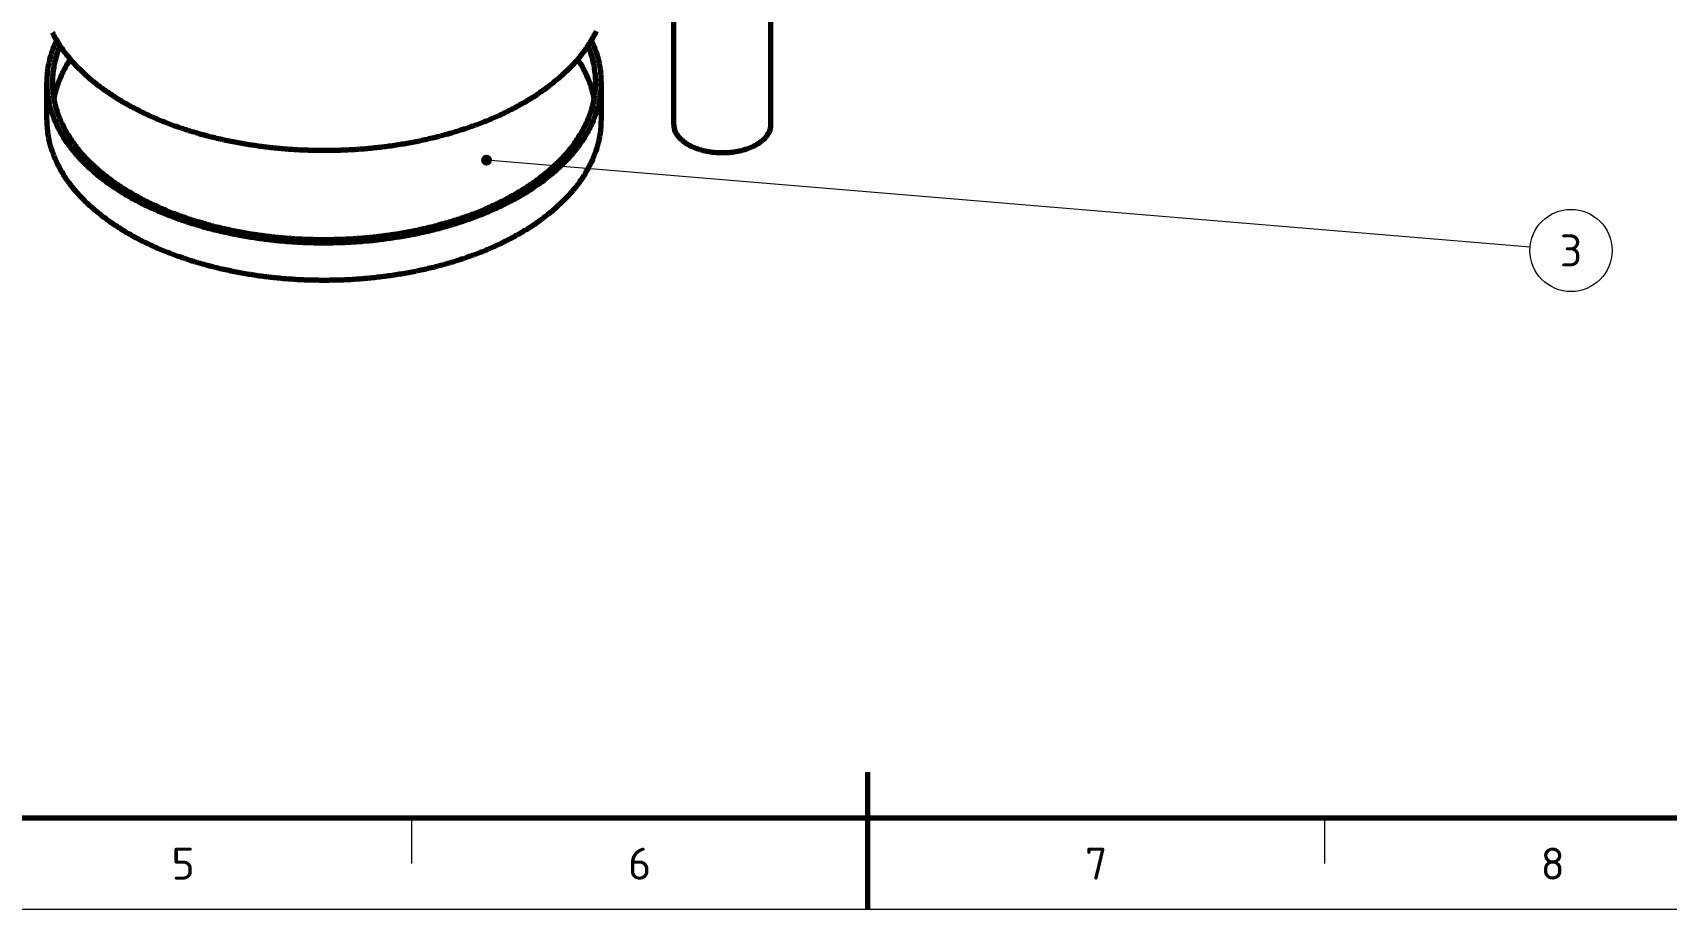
# Model space of a CAD drawing. Header units: millimetres. Extents: x 0 to 594, y 0 to 420.
# Drawn here: x 205.5 to 384.4, y 0 to 96 of the extents above; entities that cross this region are included whole.
import ezdxf
from ezdxf.enums import TextEntityAlignment as Align

# ---------------------------------------------------------------- set-up
doc = ezdxf.new("R2010")
doc.units = ezdxf.units.MM
for name, color, linetype, lineweight in [('01-VISIBLE', 7, 'CONTINUOUS', 70), ('06-TEXTO', 7, 'CONTINUOUS', 25), ('07-RECUADRO', 7, 'CONTINUOUS', 70), ('08-FINA', 5, 'CONTINUOUS', 18)]:
    doc.layers.add(name, color=color, linetype=linetype, lineweight=lineweight)
doc.styles.add('ISO3098', font='isocpeur.ttf')

msp = doc.modelspace()

# ---------------------------------------------------------------- hatches: boundary and pattern name
at = {"layer": '08-FINA'}
h = msp.add_hatch(color=7, dxfattribs=at)
h.dxf.hatch_style = 1
edge = h.paths.add_edge_path()
edge.add_arc((255.23, 82.01), 0.6, 0, 360)

# ---------------------------------------------------------------- linework, layer by layer
at = {"layer": '01-VISIBLE'}
for p, q in [((275.73, 85.9), (275.73, 199.37)), ((286.38, 85.9), (286.38, 199.37)), ((207.06, 86.42), (207.06, 90.5)), ((267.81, 86.42), (267.81, 90.5))]:
    msp.add_line(p, q, dxfattribs=at)
for points in [[(208.13, 95.13), (208.05, 94.94), (207.96, 94.75), (207.88, 94.56), (207.8, 94.37), (207.73, 94.17), (207.66, 93.98), (207.59, 93.78), (207.53, 93.58), (207.47, 93.38), (207.41, 93.18), (207.36, 92.98), (207.31, 92.77), (207.27, 92.57), (207.23, 92.37), (207.19, 92.16), (207.16, 91.95), (207.13, 91.75), (207.11, 91.54), (207.09, 91.33), (207.07, 91.13), (207.06, 90.92), (207.06, 90.71), (207.06, 90.5)], [(207.67, 95.98), (207.76, 95.8), (207.85, 95.62), (207.95, 95.45), (208.05, 95.27), (208.15, 95.1), (208.26, 94.93), (208.36, 94.76), (208.47, 94.59), (208.59, 94.43), (208.7, 94.26), (208.82, 94.1), (208.93, 93.94), (209.05, 93.78), (209.18, 93.62), (209.3, 93.46), (209.43, 93.31), (209.56, 93.15), (209.69, 93), (209.82, 92.85), (209.95, 92.7), (210.09, 92.55), (210.22, 92.4), (210.36, 92.26), (210.5, 92.12), (210.64, 91.98), (210.79, 91.84), (210.93, 91.7), (211.08, 91.56), (211.22, 91.42), (211.37, 91.29), (211.52, 91.16), (211.67, 91.02), (211.82, 90.89), (211.98, 90.77), (212.13, 90.64), (212.29, 90.51), (212.45, 90.39), (212.6, 90.27), (212.76, 90.14), (212.92, 90.02), (213.08, 89.9), (213.25, 89.79), (213.41, 89.67), (213.57, 89.56), (213.74, 89.44), (213.9, 89.33), (214.07, 89.22), (214.24, 89.11), (214.41, 89), (214.57, 88.89), (214.74, 88.79), (214.92, 88.68), (215.09, 88.58), (215.26, 88.47), (215.43, 88.37), (215.6, 88.27), (215.78, 88.17), (215.95, 88.08), (216.13, 87.98), (216.31, 87.88), (216.48, 87.79), (216.66, 87.7), (216.84, 87.61), (217.02, 87.51), (217.19, 87.42), (217.37, 87.34), (217.55, 87.25), (217.74, 87.16), (217.92, 87.08), (218.1, 86.99), (218.28, 86.91), (218.46, 86.83), (218.65, 86.75), (218.83, 86.67), (219.01, 86.59), (219.2, 86.51), (219.38, 86.43), (219.57, 86.36), (219.75, 86.28), (219.94, 86.21), (220.13, 86.13), (220.31, 86.06), (220.5, 85.99), (220.69, 85.92), (220.88, 85.85), (221.06, 85.78), (221.25, 85.72), (221.44, 85.65), (221.63, 85.58), (221.82, 85.52), (222.01, 85.46), (222.2, 85.39), (222.39, 85.33), (222.58, 85.27), (222.77, 85.21), (222.96, 85.15), (223.16, 85.1), (223.35, 85.04), (223.54, 84.98), (223.73, 84.93), (223.93, 84.87), (224.12, 84.82), (224.31, 84.77), (224.51, 84.72), (224.7, 84.66), (224.89, 84.61), (225.09, 84.57), (225.28, 84.52), (225.48, 84.47), (225.67, 84.42), (225.87, 84.38), (226.06, 84.33), (226.26, 84.29), (226.45, 84.25), (226.65, 84.2), (226.84, 84.16), (227.04, 84.12), (227.24, 84.08), (227.43, 84.04), (227.63, 84), (227.83, 83.97), (228.02, 83.93), (228.22, 83.89), (228.42, 83.86), (228.61, 83.82), (228.81, 83.79), (229.01, 83.76), (229.21, 83.73), (229.41, 83.7), (229.6, 83.67), (229.8, 83.64), (230, 83.61), (230.2, 83.58), (230.4, 83.55), (230.59, 83.53), (230.79, 83.5), (230.99, 83.48), (231.19, 83.45), (231.39, 83.43), (231.59, 83.41), (231.79, 83.38), (231.99, 83.36), (232.19, 83.34), (232.39, 83.32), (232.59, 83.31), (232.78, 83.29), (232.98, 83.27), (233.18, 83.25), (233.38, 83.24), (233.58, 83.22), (233.78, 83.21), (233.98, 83.2), (234.18, 83.18), (234.38, 83.17), (234.58, 83.16), (234.78, 83.15), (234.98, 83.14), (235.18, 83.13), (235.38, 83.12), (235.58, 83.12), (235.78, 83.11), (235.98, 83.11), (236.18, 83.1), (236.38, 83.1), (236.58, 83.09), (236.78, 83.09), (236.98, 83.09), (237.18, 83.09), (237.38, 83.09), (237.59, 83.09), (237.79, 83.09), (237.99, 83.09), (238.19, 83.09), (238.39, 83.09), (238.59, 83.1), (238.79, 83.1), (238.99, 83.11), (239.19, 83.11), (239.39, 83.12), (239.59, 83.13), (239.79, 83.14), (239.99, 83.15), (240.19, 83.16), (240.39, 83.17), (240.59, 83.18), (240.79, 83.19), (240.99, 83.2), (241.19, 83.22), (241.39, 83.23), (241.59, 83.25), (241.79, 83.26), (241.99, 83.28), (242.18, 83.3), (242.38, 83.32), (242.58, 83.33), (242.78, 83.35), (242.98, 83.38), (243.18, 83.4), (243.38, 83.42), (243.58, 83.44), (243.78, 83.47), (243.98, 83.49), (244.18, 83.51), (244.37, 83.54), (244.57, 83.57), (244.77, 83.59), (244.97, 83.62), (245.17, 83.65), (245.37, 83.68), (245.56, 83.71), (245.76, 83.74), (245.96, 83.78), (246.16, 83.81), (246.35, 83.84), (246.55, 83.88), (246.75, 83.91), (246.94, 83.95), (247.14, 83.99), (247.34, 84.02), (247.53, 84.06), (247.73, 84.1), (247.93, 84.14), (248.12, 84.18), (248.32, 84.23), (248.51, 84.27), (248.71, 84.31), (248.91, 84.36), (249.1, 84.4), (249.3, 84.45), (249.49, 84.5), (249.68, 84.54), (249.88, 84.59), (250.07, 84.64), (250.27, 84.69), (250.46, 84.74), (250.65, 84.8), (250.85, 84.85), (251.04, 84.9), (251.23, 84.96), (251.42, 85.01), (251.62, 85.07), (251.81, 85.13), (252, 85.19), (252.19, 85.25), (252.38, 85.31), (252.57, 85.37), (252.76, 85.43), (252.95, 85.49), (253.14, 85.56), (253.33, 85.62), (253.52, 85.69), (253.71, 85.75), (253.9, 85.82), (254.09, 85.89), (254.28, 85.96), (254.46, 86.03), (254.65, 86.1), (254.84, 86.17), (255.02, 86.25), (255.21, 86.32), (255.39, 86.4), (255.58, 86.47), (255.76, 86.55), (255.95, 86.63), (256.13, 86.71), (256.31, 86.79), (256.5, 86.87), (256.68, 86.95), (256.86, 87.04), (257.04, 87.12), (257.22, 87.21), (257.4, 87.3), (257.58, 87.38), (257.76, 87.47), (257.94, 87.56), (258.12, 87.66), (258.3, 87.75), (258.47, 87.84), (258.65, 87.94), (258.83, 88.03), (259, 88.13), (259.18, 88.23), (259.35, 88.33)], [(259.35, 88.33), (259.52, 88.43), (259.7, 88.53), (259.87, 88.64), (260.04, 88.74), (260.21, 88.85), (260.38, 88.95), (260.55, 89.06), (260.72, 89.17), (260.89, 89.28), (261.06, 89.4), (261.22, 89.51), (261.39, 89.63), (261.55, 89.74), (261.72, 89.86), (261.88, 89.98), (262.04, 90.1), (262.2, 90.22), (262.36, 90.34), (262.52, 90.47), (262.67, 90.6), (262.83, 90.72), (262.98, 90.85), (263.14, 90.98), (263.29, 91.11), (263.44, 91.25), (263.59, 91.38), (263.74, 91.52), (263.89, 91.66), (264.03, 91.79), (264.18, 91.94), (264.32, 92.08), (264.46, 92.22), (264.6, 92.37), (264.74, 92.51), (264.87, 92.66), (265.01, 92.81), (265.14, 92.96), (265.27, 93.11), (265.4, 93.27), (265.53, 93.43), (265.66, 93.58), (265.78, 93.74), (265.9, 93.9), (266.02, 94.06), (266.14, 94.23), (266.25, 94.39), (266.36, 94.56), (266.48, 94.73), (266.58, 94.9), (266.69, 95.07), (266.79, 95.24), (266.89, 95.42), (266.99, 95.59), (267.09, 95.77), (267.18, 95.95), (267.27, 96.13)], [(267.81, 90.5), (267.8, 90.71), (267.8, 90.92), (267.79, 91.13), (267.77, 91.33), (267.75, 91.54), (267.73, 91.75), (267.7, 91.95), (267.67, 92.16), (267.63, 92.37), (267.59, 92.57), (267.55, 92.77), (267.5, 92.98), (267.45, 93.18), (267.39, 93.38), (267.33, 93.58), (267.27, 93.78), (267.2, 93.98), (267.13, 94.17), (267.06, 94.37), (266.98, 94.56), (266.9, 94.75), (266.81, 94.94), (266.73, 95.13)], [(208.51, 94.53), (208.43, 94.34), (208.36, 94.15), (208.29, 93.95), (208.22, 93.76), (208.16, 93.56), (208.1, 93.36), (208.04, 93.16), (207.99, 92.96), (207.94, 92.76), (207.89, 92.56), (207.85, 92.36), (207.82, 92.15), (207.79, 91.95), (207.76, 91.74), (207.73, 91.54), (207.71, 91.33), (207.7, 91.12), (207.69, 90.91), (207.68, 90.71), (207.68, 90.5)], [(209.64, 93.06), (209.53, 92.88), (209.42, 92.71), (209.31, 92.53), (209.2, 92.36), (209.1, 92.18), (209, 92), (208.91, 91.81), (208.82, 91.63), (208.73, 91.45), (208.64, 91.26), (208.56, 91.07), (208.48, 90.88), (208.4, 90.69), (208.33, 90.5), (208.26, 90.3), (208.19, 90.11), (208.13, 89.91), (208.07, 89.72), (208.02, 89.52), (207.97, 89.32), (207.92, 89.12), (207.88, 88.92), (207.84, 88.71)], [(267.02, 88.71), (266.98, 88.92), (266.94, 89.12), (266.89, 89.32), (266.84, 89.52), (266.79, 89.72), (266.73, 89.91), (266.67, 90.11), (266.6, 90.3), (266.53, 90.5), (266.46, 90.69), (266.38, 90.88), (266.3, 91.07), (266.22, 91.26), (266.13, 91.45), (266.04, 91.63), (265.95, 91.81), (265.86, 92), (265.76, 92.18), (265.66, 92.36), (265.55, 92.53), (265.44, 92.71), (265.33, 92.88), (265.22, 93.06)], [(267.18, 90.5), (267.18, 90.71), (267.17, 90.91), (267.16, 91.12), (267.15, 91.33), (267.13, 91.54), (267.1, 91.74), (267.07, 91.95), (267.04, 92.15), (267.01, 92.36), (266.97, 92.56), (266.92, 92.76), (266.87, 92.96), (266.82, 93.16), (266.76, 93.36), (266.7, 93.56), (266.64, 93.76), (266.57, 93.95), (266.5, 94.15), (266.43, 94.34), (266.35, 94.53)], [(207.06, 90.5), (207.06, 90.3), (207.06, 90.1), (207.07, 89.9), (207.09, 89.7), (207.1, 89.5), (207.13, 89.3), (207.15, 89.1), (207.18, 88.91), (207.21, 88.71), (207.25, 88.51), (207.29, 88.32), (207.34, 88.12), (207.38, 87.93), (207.44, 87.73), (207.49, 87.54), (207.55, 87.35), (207.61, 87.16), (207.68, 86.97), (207.75, 86.78), (207.82, 86.6), (207.89, 86.41), (207.97, 86.23), (208.05, 86.04), (208.14, 85.86), (208.22, 85.68), (208.31, 85.5), (208.41, 85.33), (208.5, 85.15), (208.6, 84.98), (208.7, 84.8), (208.81, 84.63), (208.91, 84.46), (209.02, 84.29), (209.13, 84.13), (209.24, 83.96), (209.36, 83.8), (209.48, 83.64), (209.6, 83.48), (209.72, 83.32), (209.84, 83.16), (209.97, 83.01), (210.1, 82.85), (210.23, 82.7), (210.36, 82.55), (210.49, 82.4), (210.63, 82.25), (210.76, 82.1), (210.9, 81.96), (211.04, 81.82), (211.18, 81.68), (211.32, 81.53), (211.47, 81.4), (211.61, 81.26), (211.76, 81.12), (211.91, 80.99), (212.06, 80.86), (212.21, 80.73), (212.36, 80.6), (212.52, 80.47), (212.67, 80.34), (212.83, 80.22), (212.98, 80.09), (213.14, 79.97), (213.3, 79.85), (213.46, 79.73), (213.62, 79.61), (213.79, 79.49), (213.95, 79.38), (214.11, 79.26), (214.28, 79.15), (214.44, 79.04), (214.61, 78.93), (214.78, 78.82), (214.95, 78.71), (215.12, 78.6), (215.29, 78.5), (215.46, 78.39), (215.63, 78.29), (215.8, 78.19), (215.97, 78.09), (216.15, 77.99), (216.32, 77.89), (216.5, 77.79), (216.67, 77.7), (216.85, 77.6), (217.03, 77.51), (217.2, 77.42), (217.38, 77.33), (217.56, 77.24), (217.74, 77.15), (217.92, 77.06), (218.1, 76.97), (218.28, 76.89), (218.46, 76.8), (218.64, 76.72), (218.83, 76.64), (219.01, 76.56), (219.19, 76.48), (219.38, 76.4), (219.56, 76.32), (219.75, 76.24), (219.93, 76.17), (220.12, 76.09), (220.3, 76.02), (220.49, 75.94), (220.68, 75.87), (220.86, 75.8), (221.05, 75.73), (221.24, 75.66), (221.43, 75.59), (221.62, 75.53), (221.8, 75.46), (221.99, 75.4), (222.18, 75.33), (222.37, 75.27), (222.56, 75.21), (222.75, 75.15), (222.94, 75.09), (223.14, 75.03), (223.33, 74.97), (223.52, 74.91), (223.71, 74.85), (223.9, 74.8), (224.1, 74.74), (224.29, 74.69), (224.48, 74.64), (224.67, 74.58), (224.87, 74.53), (225.06, 74.48), (225.26, 74.43), (225.45, 74.39), (225.64, 74.34), (225.84, 74.29), (226.03, 74.24), (226.23, 74.2), (226.42, 74.16), (226.62, 74.11), (226.81, 74.07), (227.01, 74.03), (227.21, 73.99), (227.4, 73.95), (227.6, 73.91), (227.79, 73.87), (227.99, 73.83), (228.19, 73.79), (228.38, 73.76), (228.58, 73.72), (228.78, 73.69), (228.98, 73.66), (229.17, 73.62), (229.37, 73.59), (229.57, 73.56), (229.77, 73.53), (229.96, 73.5), (230.16, 73.47), (230.36, 73.44), (230.56, 73.42), (230.76, 73.39), (230.96, 73.37), (231.15, 73.34), (231.35, 73.32), (231.55, 73.29), (231.75, 73.27), (231.95, 73.25), (232.15, 73.23), (232.35, 73.21), (232.55, 73.19), (232.75, 73.17), (232.95, 73.16), (233.15, 73.14), (233.34, 73.12), (233.54, 73.11), (233.74, 73.09), (233.94, 73.08), (234.14, 73.07), (234.34, 73.05), (234.54, 73.04), (234.74, 73.03), (234.94, 73.02), (235.14, 73.01), (235.34, 73), (235.54, 73), (235.74, 72.99), (235.94, 72.98), (236.14, 72.98), (236.34, 72.97), (236.54, 72.97), (236.74, 72.97), (236.94, 72.97), (237.14, 72.96), (237.34, 72.96), (237.54, 72.96), (237.74, 72.96), (237.94, 72.97), (238.14, 72.97), (238.34, 72.97), (238.54, 72.98), (238.74, 72.98), (238.94, 72.99), (239.14, 72.99), (239.34, 73), (239.54, 73.01), (239.74, 73.01), (239.94, 73.02), (240.14, 73.03), (240.34, 73.04), (240.54, 73.06), (240.74, 73.07), (240.94, 73.08), (241.14, 73.09), (241.34, 73.11), (241.54, 73.12), (241.74, 73.14), (241.94, 73.16), (242.14, 73.18), (242.34, 73.19), (242.54, 73.21), (242.74, 73.23), (242.94, 73.25), (243.13, 73.28), (243.33, 73.3), (243.53, 73.32), (243.73, 73.34), (243.93, 73.37), (244.13, 73.4), (244.33, 73.42), (244.52, 73.45), (244.72, 73.48), (244.92, 73.51), (245.12, 73.53), (245.32, 73.56), (245.51, 73.6), (245.71, 73.63), (245.91, 73.66), (246.11, 73.69), (246.3, 73.73), (246.5, 73.76), (246.7, 73.8), (246.89, 73.84), (247.09, 73.87), (247.29, 73.91), (247.48, 73.95), (247.68, 73.99), (247.88, 74.03), (248.07, 74.07), (248.27, 74.12), (248.46, 74.16), (248.66, 74.21), (248.85, 74.25), (249.05, 74.3), (249.24, 74.34), (249.44, 74.39), (249.63, 74.44), (249.82, 74.49), (250.02, 74.54), (250.21, 74.59), (250.4, 74.64), (250.6, 74.7), (250.79, 74.75), (250.98, 74.81), (251.17, 74.86), (251.37, 74.92), (251.56, 74.98), (251.75, 75.03), (251.94, 75.09), (252.13, 75.15), (252.32, 75.22), (252.51, 75.28), (252.7, 75.34), (252.89, 75.41), (253.08, 75.47), (253.27, 75.54), (253.46, 75.6), (253.65, 75.67), (253.83, 75.74), (254.02, 75.81), (254.21, 75.88), (254.39, 75.95), (254.58, 76.03), (254.77, 76.1), (254.95, 76.18), (255.14, 76.25), (255.32, 76.33), (255.51, 76.41), (255.69, 76.49), (255.87, 76.57), (256.06, 76.65), (256.24, 76.73), (256.42, 76.81), (256.6, 76.9), (256.78, 76.98), (256.96, 77.07), (257.14, 77.16), (257.32, 77.25), (257.5, 77.34), (257.68, 77.43), (257.86, 77.52), (258.03, 77.61), (258.21, 77.71), (258.39, 77.81), (258.56, 77.9), (258.73, 78), (258.91, 78.1)], [(207.68, 90.5), (207.68, 90.3), (207.69, 90.1), (207.7, 89.9), (207.71, 89.7), (207.73, 89.5), (207.75, 89.3), (207.78, 89.1), (207.81, 88.9), (207.84, 88.7), (207.88, 88.51), (207.92, 88.31), (207.97, 88.12), (208.02, 87.92), (208.07, 87.73), (208.13, 87.54), (208.19, 87.34), (208.25, 87.15), (208.32, 86.96), (208.39, 86.78), (208.46, 86.59), (208.54, 86.4), (208.62, 86.22), (208.7, 86.04), (208.79, 85.86), (208.88, 85.68), (208.97, 85.5), (209.06, 85.32), (209.16, 85.15), (209.26, 84.97), (209.37, 84.8), (209.47, 84.63), (209.58, 84.46), (209.69, 84.29), (209.8, 84.13), (209.92, 83.96), (210.04, 83.8), (210.16, 83.64), (210.28, 83.48), (210.4, 83.32), (210.53, 83.17), (210.66, 83.01), (210.79, 82.86), (210.92, 82.71), (211.05, 82.56), (211.19, 82.41), (211.32, 82.26), (211.46, 82.12), (211.6, 81.98), (211.74, 81.83), (211.89, 81.69), (212.03, 81.56), (212.18, 81.42), (212.33, 81.28), (212.48, 81.15), (212.63, 81.02), (212.78, 80.89), (212.93, 80.76), (213.09, 80.63), (213.24, 80.5), (213.4, 80.38), (213.56, 80.25), (213.72, 80.13), (213.88, 80.01), (214.04, 79.89), (214.2, 79.77), (214.36, 79.65), (214.53, 79.54), (214.69, 79.42), (214.86, 79.31), (215.02, 79.2), (215.19, 79.09), (215.36, 78.98), (215.53, 78.88), (215.7, 78.77), (215.87, 78.66), (216.04, 78.56), (216.22, 78.46), (216.39, 78.36), (216.56, 78.26), (216.74, 78.16), (216.91, 78.06), (217.09, 77.97), (217.27, 77.87), (217.44, 77.78), (217.62, 77.69), (217.8, 77.59), (217.98, 77.5), (218.16, 77.41), (218.34, 77.33), (218.52, 77.24), (218.7, 77.15), (218.88, 77.07), (219.07, 76.99), (219.25, 76.9), (219.43, 76.82), (219.62, 76.74), (219.8, 76.66), (219.99, 76.59), (220.17, 76.51), (220.36, 76.43), (220.54, 76.36), (220.73, 76.29), (220.92, 76.21), (221.11, 76.14), (221.29, 76.07), (221.48, 76), (221.67, 75.93), (221.86, 75.86), (222.05, 75.8), (222.24, 75.73), (222.43, 75.67), (222.62, 75.6), (222.81, 75.54), (223, 75.48), (223.19, 75.42), (223.38, 75.36), (223.57, 75.3), (223.77, 75.24), (223.96, 75.19), (224.15, 75.13), (224.34, 75.08), (224.54, 75.02), (224.73, 74.97), (224.92, 74.92), (225.12, 74.86), (225.31, 74.81), (225.51, 74.76), (225.7, 74.72), (225.9, 74.67), (226.09, 74.62), (226.29, 74.57), (226.48, 74.53), (226.68, 74.49), (226.87, 74.44), (227.07, 74.4), (227.27, 74.36), (227.46, 74.32), (227.66, 74.28), (227.86, 74.24), (228.05, 74.2), (228.25, 74.16), (228.45, 74.13), (228.64, 74.09), (228.84, 74.06), (229.04, 74.02), (229.24, 73.99), (229.44, 73.96), (229.63, 73.92), (229.83, 73.89), (230.03, 73.86), (230.23, 73.84), (230.43, 73.81), (230.63, 73.78), (230.83, 73.75), (231.02, 73.73), (231.22, 73.7), (231.42, 73.68), (231.62, 73.65), (231.82, 73.63), (232.02, 73.61), (232.22, 73.59), (232.42, 73.57), (232.62, 73.55), (232.82, 73.53), (233.02, 73.51), (233.22, 73.5), (233.42, 73.48), (233.62, 73.47), (233.82, 73.45), (234.02, 73.44), (234.22, 73.42), (234.42, 73.41), (234.62, 73.4), (234.82, 73.39), (235.02, 73.38), (235.22, 73.37), (235.42, 73.36), (235.62, 73.36), (235.82, 73.35), (236.02, 73.34), (236.22, 73.34), (236.42, 73.33), (236.62, 73.33), (236.83, 73.33), (237.03, 73.33), (237.23, 73.32), (237.43, 73.32), (237.63, 73.32), (237.83, 73.33), (238.03, 73.33), (238.23, 73.33), (238.43, 73.33), (238.63, 73.34), (238.83, 73.34), (239.03, 73.35), (239.23, 73.36), (239.43, 73.36), (239.63, 73.37), (239.83, 73.38), (240.03, 73.39), (240.23, 73.4), (240.44, 73.41), (240.64, 73.42), (240.84, 73.44), (241.04, 73.45), (241.24, 73.47), (241.44, 73.48), (241.64, 73.5), (241.84, 73.51), (242.04, 73.53), (242.24, 73.55), (242.44, 73.57), (242.63, 73.59), (242.83, 73.61), (243.03, 73.63), (243.23, 73.65), (243.43, 73.68), (243.63, 73.7), (243.83, 73.73), (244.03, 73.75), (244.23, 73.78), (244.43, 73.81), (244.63, 73.83), (244.82, 73.86), (245.02, 73.89), (245.22, 73.92), (245.42, 73.96), (245.62, 73.99), (245.82, 74.02), (246.01, 74.05), (246.21, 74.09), (246.41, 74.13), (246.61, 74.16), (246.8, 74.2), (247, 74.24), (247.2, 74.28), (247.39, 74.32), (247.59, 74.36), (247.79, 74.4), (247.98, 74.44), (248.18, 74.48), (248.37, 74.53), (248.57, 74.57), (248.76, 74.62), (248.96, 74.67), (249.15, 74.71), (249.35, 74.76), (249.54, 74.81), (249.74, 74.86), (249.93, 74.91), (250.12, 74.97), (250.32, 75.02), (250.51, 75.07), (250.7, 75.13), (250.9, 75.18), (251.09, 75.24), (251.28, 75.3), (251.47, 75.36), (251.66, 75.42), (251.86, 75.48), (252.05, 75.54), (252.24, 75.6), (252.43, 75.67), (252.62, 75.73), (252.81, 75.8), (253, 75.86), (253.19, 75.93), (253.37, 76), (253.56, 76.07), (253.75, 76.14), (253.94, 76.21), (254.12, 76.28), (254.31, 76.36), (254.5, 76.43), (254.68, 76.51), (254.87, 76.58), (255.05, 76.66), (255.24, 76.74), (255.42, 76.82), (255.61, 76.9), (255.79, 76.98), (255.97, 77.07), (256.15, 77.15), (256.33, 77.24), (256.52, 77.32), (256.7, 77.41), (256.88, 77.5), (257.05, 77.59), (257.23, 77.68), (257.41, 77.78), (257.59, 77.87), (257.77, 77.96), (257.94, 78.06), (258.12, 78.16), (258.29, 78.26), (258.47, 78.36)], [(258.47, 78.36), (258.64, 78.46), (258.81, 78.56), (258.98, 78.66), (259.16, 78.77), (259.33, 78.87), (259.5, 78.98), (259.66, 79.09), (259.83, 79.2), (260, 79.31), (260.17, 79.42), (260.33, 79.54), (260.49, 79.65), (260.66, 79.77), (260.82, 79.89), (260.98, 80.01), (261.14, 80.13), (261.3, 80.25), (261.46, 80.37), (261.62, 80.5), (261.77, 80.63), (261.93, 80.75), (262.08, 80.88), (262.23, 81.01), (262.38, 81.15), (262.53, 81.28), (262.68, 81.42), (262.83, 81.55), (262.97, 81.69), (263.11, 81.83), (263.26, 81.97), (263.4, 82.12), (263.54, 82.26), (263.67, 82.41), (263.81, 82.56), (263.94, 82.71), (264.07, 82.86), (264.2, 83.01), (264.33, 83.17), (264.46, 83.32), (264.58, 83.48), (264.7, 83.64), (264.82, 83.8), (264.94, 83.96), (265.06, 84.13), (265.17, 84.29), (265.28, 84.46), (265.39, 84.63), (265.49, 84.8), (265.6, 84.97), (265.7, 85.15), (265.8, 85.32), (265.89, 85.5), (265.98, 85.68), (266.07, 85.86), (266.16, 86.04), (266.24, 86.22), (266.32, 86.4), (266.4, 86.59), (266.47, 86.78), (266.54, 86.96), (266.61, 87.15), (266.67, 87.34), (266.73, 87.53), (266.79, 87.73), (266.84, 87.92), (266.89, 88.12), (266.94, 88.31), (266.98, 88.51), (267.02, 88.7), (267.05, 88.9), (267.08, 89.1), (267.11, 89.3), (267.13, 89.5), (267.15, 89.7), (267.16, 89.9), (267.17, 90.1), (267.18, 90.3), (267.18, 90.5)], [(258.91, 78.1), (259.08, 78.2), (259.26, 78.3), (259.43, 78.41), (259.6, 78.51), (259.78, 78.62), (259.95, 78.73), (260.12, 78.84), (260.29, 78.95), (260.45, 79.06), (260.62, 79.18), (260.79, 79.29), (260.95, 79.41), (261.12, 79.52), (261.28, 79.64), (261.45, 79.76), (261.61, 79.88), (261.77, 80.01), (261.93, 80.13), (262.09, 80.26), (262.24, 80.38), (262.4, 80.51), (262.55, 80.64), (262.71, 80.78), (262.86, 80.91), (263.01, 81.04), (263.16, 81.18), (263.31, 81.32), (263.45, 81.46), (263.6, 81.6), (263.74, 81.74), (263.89, 81.88), (264.03, 82.03), (264.17, 82.18), (264.3, 82.33), (264.44, 82.48), (264.57, 82.63), (264.7, 82.78), (264.83, 82.94), (264.96, 83.09), (265.09, 83.25), (265.21, 83.41), (265.33, 83.57), (265.45, 83.73), (265.57, 83.9), (265.69, 84.07), (265.8, 84.23), (265.91, 84.4), (266.02, 84.57), (266.12, 84.75), (266.23, 84.92), (266.33, 85.1), (266.42, 85.27), (266.52, 85.45), (266.61, 85.63), (266.7, 85.81), (266.79, 86), (266.87, 86.18), (266.95, 86.37), (267.03, 86.55), (267.1, 86.74), (267.17, 86.93), (267.24, 87.12), (267.3, 87.32), (267.36, 87.51), (267.42, 87.7), (267.47, 87.9), (267.52, 88.1), (267.56, 88.29), (267.6, 88.49), (267.64, 88.69), (267.68, 88.89), (267.71, 89.09), (267.73, 89.29), (267.75, 89.49), (267.77, 89.69), (267.79, 89.89), (267.8, 90.1), (267.8, 90.3), (267.81, 90.5)], [(207.06, 86.42), (207.06, 86.22), (207.06, 86.02), (207.07, 85.82), (207.09, 85.62), (207.1, 85.42), (207.13, 85.22), (207.15, 85.02), (207.18, 84.82), (207.21, 84.63), (207.25, 84.43), (207.29, 84.23), (207.34, 84.04), (207.38, 83.84), (207.44, 83.65), (207.49, 83.46), (207.55, 83.27), (207.61, 83.08), (207.68, 82.89), (207.75, 82.7), (207.82, 82.51), (207.89, 82.33), (207.97, 82.14), (208.05, 81.96), (208.14, 81.78), (208.22, 81.6), (208.31, 81.42), (208.41, 81.24), (208.5, 81.07), (208.6, 80.89), (208.7, 80.72), (208.81, 80.55), (208.91, 80.38), (209.02, 80.21), (209.13, 80.05), (209.24, 79.88), (209.36, 79.72), (209.48, 79.55), (209.6, 79.39), (209.72, 79.24), (209.84, 79.08), (209.97, 78.92), (210.1, 78.77), (210.23, 78.62), (210.36, 78.47), (210.49, 78.32), (210.63, 78.17), (210.76, 78.02), (210.9, 77.88), (211.04, 77.73), (211.18, 77.59), (211.32, 77.45), (211.47, 77.31), (211.61, 77.18), (211.76, 77.04), (211.91, 76.91), (212.06, 76.77), (212.21, 76.64), (212.36, 76.51), (212.52, 76.38), (212.67, 76.26), (212.83, 76.13), (212.98, 76.01), (213.14, 75.89), (213.3, 75.76), (213.46, 75.64), (213.62, 75.53), (213.79, 75.41), (213.95, 75.29), (214.11, 75.18), (214.28, 75.07), (214.44, 74.95), (214.61, 74.84), (214.78, 74.73), (214.95, 74.63), (215.12, 74.52), (215.29, 74.41), (215.46, 74.31), (215.63, 74.21), (215.8, 74.1), (215.97, 74), (216.15, 73.91), (216.32, 73.81), (216.5, 73.71), (216.67, 73.61), (216.85, 73.52), (217.03, 73.43), (217.2, 73.33), (217.38, 73.24), (217.56, 73.15), (217.74, 73.06), (217.92, 72.98), (218.1, 72.89), (218.28, 72.8), (218.46, 72.72), (218.64, 72.64), (218.83, 72.55), (219.01, 72.47), (219.19, 72.39), (219.38, 72.31), (219.56, 72.24), (219.75, 72.16), (219.93, 72.08), (220.12, 72.01), (220.3, 71.93), (220.49, 71.86), (220.68, 71.79), (220.86, 71.72), (221.05, 71.65), (221.24, 71.58), (221.43, 71.51), (221.62, 71.45), (221.8, 71.38), (221.99, 71.31), (222.18, 71.25), (222.37, 71.19), (222.56, 71.13), (222.75, 71.06), (222.94, 71), (223.14, 70.94), (223.33, 70.89), (223.52, 70.83), (223.71, 70.77), (223.9, 70.72), (224.1, 70.66), (224.29, 70.61), (224.48, 70.55), (224.67, 70.5), (224.87, 70.45), (225.06, 70.4), (225.26, 70.35), (225.45, 70.3), (225.64, 70.25), (225.84, 70.21), (226.03, 70.16), (226.23, 70.12), (226.42, 70.07), (226.62, 70.03), (226.81, 69.99), (227.01, 69.95), (227.21, 69.9), (227.4, 69.86), (227.6, 69.83), (227.79, 69.79), (227.99, 69.75), (228.19, 69.71), (228.38, 69.68), (228.58, 69.64), (228.78, 69.61), (228.98, 69.57), (229.17, 69.54), (229.37, 69.51), (229.57, 69.48), (229.77, 69.45), (229.96, 69.42), (230.16, 69.39), (230.36, 69.36), (230.56, 69.34), (230.76, 69.31), (230.96, 69.28), (231.15, 69.26), (231.35, 69.24), (231.55, 69.21), (231.75, 69.19), (231.95, 69.17), (232.15, 69.15), (232.35, 69.13), (232.55, 69.11), (232.75, 69.09), (232.95, 69.07), (233.15, 69.06), (233.34, 69.04), (233.54, 69.03), (233.74, 69.01), (233.94, 69), (234.14, 68.98), (234.34, 68.97), (234.54, 68.96), (234.74, 68.95), (234.94, 68.94), (235.14, 68.93), (235.34, 68.92), (235.54, 68.91), (235.74, 68.91), (235.94, 68.9), (236.14, 68.9), (236.34, 68.89), (236.54, 68.89), (236.74, 68.89), (236.94, 68.88), (237.14, 68.88), (237.34, 68.88), (237.54, 68.88), (237.74, 68.88), (237.94, 68.88), (238.14, 68.89), (238.34, 68.89), (238.54, 68.89), (238.74, 68.9), (238.94, 68.9), (239.14, 68.91), (239.34, 68.92), (239.54, 68.92), (239.74, 68.93), (239.94, 68.94), (240.14, 68.95), (240.34, 68.96), (240.54, 68.97), (240.74, 68.99), (240.94, 69), (241.14, 69.01), (241.34, 69.03), (241.54, 69.04), (241.74, 69.06), (241.94, 69.08), (242.14, 69.09), (242.34, 69.11), (242.54, 69.13), (242.74, 69.15), (242.94, 69.17), (243.13, 69.19), (243.33, 69.22), (243.53, 69.24), (243.73, 69.26), (243.93, 69.29), (244.13, 69.31), (244.33, 69.34), (244.52, 69.37), (244.72, 69.39), (244.92, 69.42), (245.12, 69.45), (245.32, 69.48), (245.51, 69.51), (245.71, 69.55), (245.91, 69.58), (246.11, 69.61), (246.3, 69.65), (246.5, 69.68), (246.7, 69.72), (246.89, 69.75), (247.09, 69.79), (247.29, 69.83), (247.48, 69.87), (247.68, 69.91), (247.88, 69.95), (248.07, 69.99), (248.27, 70.03), (248.46, 70.08), (248.66, 70.12), (248.85, 70.17), (249.05, 70.21), (249.24, 70.26), (249.44, 70.31), (249.63, 70.36), (249.82, 70.41), (250.02, 70.46), (250.21, 70.51), (250.4, 70.56), (250.6, 70.61), (250.79, 70.67), (250.98, 70.72), (251.17, 70.78), (251.37, 70.84), (251.56, 70.89), (251.75, 70.95), (251.94, 71.01), (252.13, 71.07), (252.32, 71.13), (252.51, 71.2), (252.7, 71.26), (252.89, 71.32), (253.08, 71.39), (253.27, 71.45), (253.46, 71.52), (253.65, 71.59), (253.83, 71.66), (254.02, 71.73), (254.21, 71.8), (254.39, 71.87), (254.58, 71.94), (254.77, 72.02), (254.95, 72.09), (255.14, 72.17), (255.32, 72.25), (255.51, 72.32), (255.69, 72.4), (255.87, 72.48), (256.06, 72.57), (256.24, 72.65), (256.42, 72.73), (256.6, 72.82), (256.78, 72.9), (256.96, 72.99), (257.14, 73.08), (257.32, 73.16), (257.5, 73.25), (257.68, 73.35), (257.86, 73.44), (258.03, 73.53), (258.21, 73.63), (258.39, 73.72), (258.56, 73.82), (258.73, 73.92), (258.91, 74.02)], [(258.91, 74.02), (259.08, 74.12), (259.26, 74.22), (259.43, 74.33), (259.6, 74.43), (259.78, 74.54), (259.95, 74.65), (260.12, 74.76), (260.29, 74.87), (260.45, 74.98), (260.62, 75.09), (260.79, 75.21), (260.95, 75.32), (261.12, 75.44), (261.28, 75.56), (261.45, 75.68), (261.61, 75.8), (261.77, 75.92), (261.93, 76.05), (262.09, 76.17), (262.24, 76.3), (262.4, 76.43), (262.55, 76.56), (262.71, 76.69), (262.86, 76.83), (263.01, 76.96), (263.16, 77.1), (263.31, 77.24), (263.45, 77.37), (263.6, 77.52), (263.74, 77.66), (263.89, 77.8), (264.03, 77.95), (264.17, 78.09), (264.3, 78.24), (264.44, 78.39), (264.57, 78.54), (264.7, 78.7), (264.83, 78.85), (264.96, 79.01), (265.09, 79.17), (265.21, 79.33), (265.33, 79.49), (265.45, 79.65), (265.57, 79.82), (265.69, 79.98), (265.8, 80.15), (265.91, 80.32), (266.02, 80.49), (266.12, 80.66), (266.23, 80.84), (266.33, 81.01), (266.42, 81.19), (266.52, 81.37), (266.61, 81.55), (266.7, 81.73), (266.79, 81.91), (266.87, 82.1), (266.95, 82.29), (267.03, 82.47), (267.1, 82.66), (267.17, 82.85), (267.24, 83.04), (267.3, 83.23), (267.36, 83.43), (267.42, 83.62), (267.47, 83.82), (267.52, 84.01), (267.56, 84.21), (267.6, 84.41), (267.64, 84.61), (267.68, 84.81), (267.71, 85.01), (267.73, 85.21), (267.75, 85.41), (267.77, 85.61), (267.79, 85.81), (267.8, 86.01), (267.8, 86.22), (267.81, 86.42)], [(275.73, 85.9), (275.74, 85.7), (275.78, 85.5), (275.83, 85.31), (275.9, 85.12), (276, 84.94), (276.1, 84.77), (276.22, 84.61), (276.35, 84.46), (276.49, 84.32), (276.64, 84.18), (276.8, 84.06), (276.96, 83.94), (277.12, 83.83), (277.3, 83.72), (277.47, 83.63), (277.65, 83.54), (277.83, 83.45), (278.02, 83.38), (278.21, 83.3), (278.39, 83.24), (278.59, 83.18), (278.78, 83.12), (278.97, 83.07), (279.17, 83.03), (279.36, 82.99), (279.56, 82.95), (279.76, 82.92), (279.96, 82.89), (280.16, 82.87), (280.36, 82.85), (280.56, 82.84), (280.76, 82.83), (280.96, 82.83), (281.16, 82.83), (281.36, 82.83), (281.56, 82.84), (281.76, 82.85), (281.96, 82.87), (282.16, 82.89), (282.36, 82.92), (282.56, 82.95), (282.75, 82.99), (282.95, 83.03), (283.15, 83.07), (283.34, 83.12), (283.53, 83.18), (283.72, 83.24), (283.91, 83.31), (284.1, 83.38), (284.28, 83.46), (284.47, 83.54), (284.65, 83.63), (284.82, 83.73)], [(284.82, 83.73), (284.99, 83.83), (285.16, 83.94), (285.32, 84.06), (285.48, 84.19), (285.62, 84.32), (285.76, 84.46), (285.89, 84.62), (286.01, 84.78), (286.12, 84.95), (286.21, 85.12), (286.28, 85.31), (286.34, 85.5), (286.37, 85.7), (286.38, 85.9)]]:
    msp.add_lwpolyline(points, dxfattribs=at)
at = {"layer": '07-RECUADRO'}
msp.add_line((297, 0), (297, 15), dxfattribs=at)
msp.add_lwpolyline([(25, 10), (584, 10), (584, 410), (25, 410)], close=True, dxfattribs=at)
at = {"layer": '08-FINA'}
for p, q in [((369.52, 72.5), (255.23, 82.01)), ((247, 10), (247, 5)), ((347, 10), (347, 5))]:
    msp.add_line(p, q, dxfattribs=at)
msp.add_lwpolyline([(0, 0), (594, 0), (594, 420), (0, 420)], close=True, dxfattribs=at)
msp.add_circle((374, 72.12), 4.5, dxfattribs=at)

# ---------------------------------------------------------------- texts
at = {"layer": '06-TEXTO', "style": 'ISO3098'}
for s, p in [('3', (374, 72.12)), ('5', (222, 5)), ('6', (272, 5)), ('7', (322, 5)), ('8', (372, 5))]:
    msp.add_text(s, height=3.5, dxfattribs=at).set_placement(p, align=Align.MIDDLE_CENTER)

doc.saveas('drawing.dxf')
